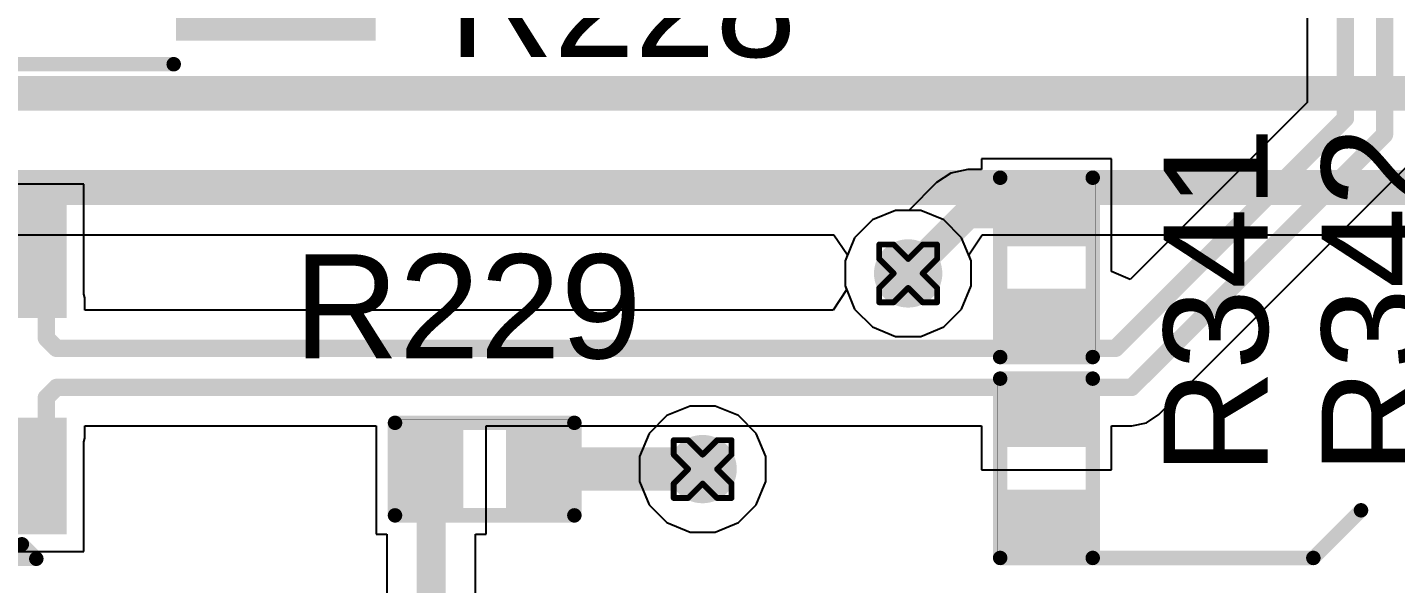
# Model space of a CAD drawing. Header units: inches. Extents: x -11 to 5379, y 0 to 5429.
# Drawn here: x 161.46 to 173.47, y 15.65 to 20.54 of the extents above; entities that cross this region are included whole.
import ezdxf

# ---------------------------------------------------------------- set-up
doc = ezdxf.new("R2010")
doc.units = ezdxf.units.IN
for name, color, linetype in [('Bottom Layer', 5, 'Continuous'), ('Drill Drawing', 1, 'Continuous'), ('GND', 16, 'Continuous'), ('PWR', 76, 'Continuous'), ('Top Layer', 1, 'Continuous'), ('Top Overlay', 2, 'Continuous'), ('Top Paste', 8, 'Continuous'), ('Top Solder', 216, 'Continuous'), ('Via Holes', 16, 'Continuous')]:
    doc.layers.add(name, color=color, linetype=linetype)
doc.styles.add('Arial', font='', dxfattribs={"height": 0.2})
doc.styles.get('Arial').set_extended_font_data('Arial')

# ---------------------------------------------------------------- blocks, each defined once
blk = doc.blocks.new('R___0402_3')
at = {"layer": 'Top Layer'}
for points in [[(-0.6985, -0.3175), (-0.6985, 0.3174999999999999), (-0.2413000000000001, 0.3175), (-0.2412999999999999, -0.3174999999999999)], [(0.2413000000000001, -0.3175), (0.2412999999999999, 0.3174999999999999), (0.6985, 0.3175), (0.6985, -0.3174999999999999)]]:
    blk.add_hatch(color=1, dxfattribs=at).paths.add_polyline_path(points)
at = {"layer": 'Top Paste'}
for points in [[(-0.6985, -0.3175), (-0.6985, 0.3174999999999999), (-0.2413000000000001, 0.3175), (-0.2412999999999999, -0.3174999999999999)], [(0.2413000000000001, -0.3175), (0.2412999999999999, 0.3174999999999999), (0.6985, 0.3175), (0.6985, -0.3174999999999999)]]:
    blk.add_hatch(color=8, dxfattribs=at).paths.add_polyline_path(points)
at = {"layer": 'Top Solder'}
for points in [[(-0.75350116, -0.3725011600000001), (-0.75350116, 0.3725011599999999), (-0.18629884, 0.3725011600000001), (-0.1862988399999999, -0.3725011599999999)], [(0.18629884, -0.3725011600000001), (0.1862988399999999, 0.3725011599999999), (0.75350116, 0.3725011600000001), (0.75350116, -0.3725011599999999)]]:
    blk.add_hatch(color=216, dxfattribs=at).paths.add_polyline_path(points)
at = {"layer": 'Top Overlay'}
for points in [[(0.7874, 0.4064, 0.127, 0.127, 0), (-0.7874, 0.4064, 0.127, 0.127, 0)], [(-0.7874, -0.4064, 0.127, 0.127, 0), (-0.7874, 0.4064, 0.127, 0.127, 0)], [(0.7874, -0.4064, 0.127, 0.127, 0), (0.7874, 0.4064, 0.127, 0.127, 0)], [(0.7874, -0.4064, 0.127, 0.127, 0), (-0.7874, -0.4064, 0.127, 0.127, 0)], [(0.8128, -0.4318, 0.0032258, 0.0032258, 0), (-0.8128, -0.4318, 0.0032258, 0.0032258, 0)]]:
    blk.add_lwpolyline(points, format="xyseb", dxfattribs=at)
for points in [[(-0.8191499999999999, 0.4064, 0.0635, 0.0635, 1), (-0.7556499999999999, 0.4064, 0.0635, 0.0635, 1)], [(-0.8191499999999999, 0.4064, 0.0635, 0.0635, 1), (-0.7556499999999999, 0.4064, 0.0635, 0.0635, 1)], [(0.7556499999999999, 0.4064, 0.0635, 0.0635, 1), (0.8191499999999999, 0.4064, 0.0635, 0.0635, 1)], [(0.7556499999999999, 0.4064, 0.0635, 0.0635, 1), (0.8191499999999999, 0.4064, 0.0635, 0.0635, 1)], [(-0.8191499999999999, -0.4064, 0.0635, 0.0635, 1), (-0.7556499999999999, -0.4064, 0.0635, 0.0635, 1)], [(-0.8191499999999999, -0.4064, 0.0635, 0.0635, 1), (-0.7556499999999999, -0.4064, 0.0635, 0.0635, 1)], [(0.7556499999999999, -0.4064, 0.0635, 0.0635, 1), (0.8191499999999999, -0.4064, 0.0635, 0.0635, 1)], [(0.7556499999999999, -0.4064, 0.0635, 0.0635, 1), (0.8191499999999999, -0.4064, 0.0635, 0.0635, 1)], [(-0.81360518, -0.4318, 0.0016129, 0.0016129, 1), (-0.8119948199999999, -0.4318, 0.0016129, 0.0016129, 1)], [(0.8119948199999999, -0.4318, 0.0016129, 0.0016129, 1), (0.81360518, -0.4318, 0.0016129, 0.0016129, 1)]]:
    blk.add_lwpolyline(points, format="xyseb", close=True, dxfattribs=at)
blk = doc.blocks.new('R___0402_4')
at = {"layer": 'Top Layer'}
for points in [[(-0.6985, -0.3175), (-0.6985, 0.3175), (-0.2412999999999999, 0.3175), (-0.2413, -0.3175)], [(0.2412999999999999, -0.3175), (0.2413, 0.3175), (0.6985, 0.3175), (0.6985, -0.3175)]]:
    blk.add_hatch(color=1, dxfattribs=at).paths.add_polyline_path(points)
at = {"layer": 'Top Paste'}
for points in [[(-0.6985, -0.3175), (-0.6985, 0.3175), (-0.2412999999999999, 0.3175), (-0.2413, -0.3175)], [(0.2412999999999999, -0.3175), (0.2413, 0.3175), (0.6985, 0.3175), (0.6985, -0.3175)]]:
    blk.add_hatch(color=8, dxfattribs=at).paths.add_polyline_path(points)
at = {"layer": 'Top Solder'}
for points in [[(-0.75350116, -0.37250116), (-0.75350116, 0.37250116), (-0.1862988399999999, 0.37250116), (-0.18629884, -0.37250116)], [(0.1862988399999999, -0.37250116), (0.18629884, 0.37250116), (0.75350116, 0.37250116), (0.75350116, -0.37250116)]]:
    blk.add_hatch(color=216, dxfattribs=at).paths.add_polyline_path(points)
at = {"layer": 'Top Overlay'}
for points in [[(-0.7874, 0.4064, 0.127, 0.127, 0), (0.7874, 0.4064, 0.127, 0.127, 0)], [(-0.7874, 0.4064, 0.127, 0.127, 0), (-0.7874, -0.4064, 0.127, 0.127, 0)], [(0.7874, 0.4064, 0.127, 0.127, 0), (0.7874, -0.4064, 0.127, 0.127, 0)], [(-0.7874, -0.4064, 0.127, 0.127, 0), (0.7874, -0.4064, 0.127, 0.127, 0)], [(-0.8128, -0.4318, 0.0032258, 0.0032258, 0), (0.8128, -0.4318, 0.0032258, 0.0032258, 0)]]:
    blk.add_lwpolyline(points, format="xyseb", dxfattribs=at)
for points in [[(-0.8191499999999999, 0.4064, 0.0635, 0.0635, 1), (-0.7556499999999999, 0.4064, 0.0635, 0.0635, 1)], [(-0.8191499999999999, 0.4064, 0.0635, 0.0635, 1), (-0.7556499999999999, 0.4064, 0.0635, 0.0635, 1)], [(0.7556499999999999, 0.4064, 0.0635, 0.0635, 1), (0.8191499999999999, 0.4064, 0.0635, 0.0635, 1)], [(0.7556499999999999, 0.4064, 0.0635, 0.0635, 1), (0.8191499999999999, 0.4064, 0.0635, 0.0635, 1)], [(-0.8191499999999999, -0.4064, 0.0635, 0.0635, 1), (-0.7556499999999999, -0.4064, 0.0635, 0.0635, 1)], [(-0.8191499999999999, -0.4064, 0.0635, 0.0635, 1), (-0.7556499999999999, -0.4064, 0.0635, 0.0635, 1)], [(0.7556499999999999, -0.4064, 0.0635, 0.0635, 1), (0.8191499999999999, -0.4064, 0.0635, 0.0635, 1)], [(0.7556499999999999, -0.4064, 0.0635, 0.0635, 1), (0.8191499999999999, -0.4064, 0.0635, 0.0635, 1)], [(-0.81360518, -0.4318, 0.0016129, 0.0016129, 1), (-0.8119948199999999, -0.4318, 0.0016129, 0.0016129, 1)], [(0.8119948199999999, -0.4318, 0.0016129, 0.0016129, 1), (0.81360518, -0.4318, 0.0016129, 0.0016129, 1)]]:
    blk.add_lwpolyline(points, format="xyseb", close=True, dxfattribs=at)
blk = doc.blocks.new('SOT_23_32')
at = {"layer": 'Top Layer'}
for points in [[(-0.41000045, 1.46000089), (0.41000045, 1.46000089), (0.41000045, 0.54000019), (-0.41000045, 0.54000019)], [(-1.36000109, -0.54000019), (-0.54000019, -0.54000019), (-0.54000019, -1.46000089), (-1.36000109, -1.46000089)], [(0.54000019, -0.54000019), (1.36000109, -0.54000019), (1.36000109, -1.46000089), (0.54000019, -1.46000089)]]:
    blk.add_hatch(color=1, dxfattribs=at).paths.add_polyline_path(points)
at = {"layer": 'Top Paste'}
for points in [[(-0.41000045, 1.46000089), (0.41000045, 1.46000089), (0.41000045, 0.54000019), (-0.41000045, 0.54000019)], [(-1.36000109, -0.54000019), (-0.54000019, -0.54000019), (-0.54000019, -1.46000089), (-1.36000109, -1.46000089)], [(0.54000019, -0.54000019), (1.36000109, -0.54000019), (1.36000109, -1.46000089), (0.54000019, -1.46000089)]]:
    blk.add_hatch(color=8, dxfattribs=at).paths.add_polyline_path(points)
at = {"layer": 'Top Solder'}
for points in [[(-0.51160045, 1.56160089), (0.51160045, 1.56160089), (0.51160045, 0.43840019), (-0.51160045, 0.43840019)], [(-1.46160109, -0.43840019), (-0.43840019, -0.43840019), (-0.43840019, -1.56160089), (-1.46160109, -1.56160089)], [(0.43840019, -0.43840019), (1.46160109, -0.43840019), (1.46160109, -1.56160089), (0.43840019, -1.56160089)]]:
    blk.add_hatch(color=216, dxfattribs=at).paths.add_polyline_path(points)
at = {"layer": 'Top Overlay'}
for points in [[(-1.5494, 0.8128, 0.127, 0.127, 0), (-1.5494, -0.5841999999999999, 0.127, 0.127, 0)], [(-1.5494, 0.8128, 0.127, 0.127, 0), (-0.5588, 0.8128, 0.127, 0.127, 0)], [(0.5588, 0.8128, 0.127, 0.127, 0), (1.5494, 0.8128, 0.127, 0.127, 0)], [(1.5494, 0.8128, 0.127, 0.127, 0), (1.5494, -0.5841999999999999, 0.127, 0.127, 0)], [(-0.3302, -0.7874, 0.127, 0.127, 0), (0.3302, -0.7874, 0.127, 0.127, 0)], [(-1.6764, -1.0414, 0.127, 0.127, 0), (-1.5494, -1.1684, 0.127, 0.127, 0)], [(-1.6764, -1.0414, 0.127, 0.127, 0), (-1.6764, -1.2954, 0.127, 0.127, 0)], [(-1.5494, -1.1684, 0.127, 0.127, 0), (-1.6764, -1.2954, 0.127, 0.127, 0)]]:
    blk.add_lwpolyline(points, format="xyseb", dxfattribs=at)
for points in [[(-1.58115, 0.8128, 0.0635, 0.0635, 1), (-1.51765, 0.8128, 0.0635, 0.0635, 1)], [(-1.58115, 0.8128, 0.0635, 0.0635, 1), (-1.51765, 0.8128, 0.0635, 0.0635, 1)], [(-0.5905499999999999, 0.8128, 0.0635, 0.0635, 1), (-0.52705, 0.8128, 0.0635, 0.0635, 1)], [(0.52705, 0.8128, 0.0635, 0.0635, 1), (0.5905499999999999, 0.8128, 0.0635, 0.0635, 1)], [(1.51765, 0.8128, 0.0635, 0.0635, 1), (1.58115, 0.8128, 0.0635, 0.0635, 1)], [(1.51765, 0.8128, 0.0635, 0.0635, 1), (1.58115, 0.8128, 0.0635, 0.0635, 1)], [(-1.58115, -0.5841999999999999, 0.0635, 0.0635, 1), (-1.51765, -0.5841999999999999, 0.0635, 0.0635, 1)], [(1.51765, -0.5841999999999999, 0.0635, 0.0635, 1), (1.58115, -0.5841999999999999, 0.0635, 0.0635, 1)], [(-0.36195, -0.7874, 0.0635, 0.0635, 1), (-0.29845, -0.7874, 0.0635, 0.0635, 1)], [(0.29845, -0.7874, 0.0635, 0.0635, 1), (0.36195, -0.7874, 0.0635, 0.0635, 1)], [(-1.70815, -1.0414, 0.0635, 0.0635, 1), (-1.64465, -1.0414, 0.0635, 0.0635, 1)], [(-1.70815, -1.0414, 0.0635, 0.0635, 1), (-1.64465, -1.0414, 0.0635, 0.0635, 1)], [(-1.58115, -1.1684, 0.0635, 0.0635, 1), (-1.51765, -1.1684, 0.0635, 0.0635, 1)], [(-1.58115, -1.1684, 0.0635, 0.0635, 1), (-1.51765, -1.1684, 0.0635, 0.0635, 1)], [(-1.70815, -1.2954, 0.0635, 0.0635, 1), (-1.64465, -1.2954, 0.0635, 0.0635, 1)], [(-1.70815, -1.2954, 0.0635, 0.0635, 1), (-1.64465, -1.2954, 0.0635, 0.0635, 1)]]:
    blk.add_lwpolyline(points, format="xyseb", close=True, dxfattribs=at)
blk = doc.blocks.new('R___0402_37')
at = {"layer": 'Top Layer'}
for points in [[(-0.6985, -0.3175), (-0.6985, 0.3175), (-0.2412999999999999, 0.3175), (-0.2413, -0.3175)], [(0.2412999999999999, -0.3175), (0.2413, 0.3175), (0.6985, 0.3175), (0.6985, -0.3175)]]:
    blk.add_hatch(color=1, dxfattribs=at).paths.add_polyline_path(points)
at = {"layer": 'Top Paste'}
for points in [[(-0.6985, -0.3175), (-0.6985, 0.3175), (-0.2412999999999999, 0.3175), (-0.2413, -0.3175)], [(0.2412999999999999, -0.3175), (0.2413, 0.3175), (0.6985, 0.3175), (0.6985, -0.3175)]]:
    blk.add_hatch(color=8, dxfattribs=at).paths.add_polyline_path(points)
at = {"layer": 'Top Solder'}
for points in [[(-0.75350116, -0.37250116), (-0.75350116, 0.37250116), (-0.1862988399999999, 0.37250116), (-0.18629884, -0.37250116)], [(0.1862988399999999, -0.37250116), (0.18629884, 0.37250116), (0.75350116, 0.37250116), (0.75350116, -0.37250116)]]:
    blk.add_hatch(color=216, dxfattribs=at).paths.add_polyline_path(points)
at = {"layer": 'Top Overlay'}
for points in [[(-0.7874, 0.4064, 0.127, 0.127, 0), (-0.7874, -0.4064, 0.127, 0.127, 0)], [(0.7874, 0.4064, 0.127, 0.127, 0), (-0.7874, 0.4064, 0.127, 0.127, 0)], [(0.7874, 0.4064, 0.127, 0.127, 0), (0.7874, -0.4064, 0.127, 0.127, 0)], [(0.7874, -0.4064, 0.127, 0.127, 0), (-0.7874, -0.4064, 0.127, 0.127, 0)], [(0.8128, -0.4318, 0.0032258, 0.0032258, 0), (-0.8128, -0.4318, 0.0032258, 0.0032258, 0)]]:
    blk.add_lwpolyline(points, format="xyseb", dxfattribs=at)
for points in [[(-0.8191499999999999, 0.4064, 0.0635, 0.0635, 1), (-0.7556499999999999, 0.4064, 0.0635, 0.0635, 1)], [(-0.8191499999999999, 0.4064, 0.0635, 0.0635, 1), (-0.7556499999999999, 0.4064, 0.0635, 0.0635, 1)], [(0.7556499999999999, 0.4064, 0.0635, 0.0635, 1), (0.8191499999999999, 0.4064, 0.0635, 0.0635, 1)], [(0.7556499999999999, 0.4064, 0.0635, 0.0635, 1), (0.8191499999999999, 0.4064, 0.0635, 0.0635, 1)], [(-0.8191499999999999, -0.4064, 0.0635, 0.0635, 1), (-0.7556499999999999, -0.4064, 0.0635, 0.0635, 1)], [(-0.8191499999999999, -0.4064, 0.0635, 0.0635, 1), (-0.7556499999999999, -0.4064, 0.0635, 0.0635, 1)], [(0.7556499999999999, -0.4064, 0.0635, 0.0635, 1), (0.8191499999999999, -0.4064, 0.0635, 0.0635, 1)], [(0.7556499999999999, -0.4064, 0.0635, 0.0635, 1), (0.8191499999999999, -0.4064, 0.0635, 0.0635, 1)], [(-0.81360518, -0.4318, 0.0016129, 0.0016129, 1), (-0.8119948199999999, -0.4318, 0.0016129, 0.0016129, 1)], [(0.8119948199999999, -0.4318, 0.0016129, 0.0016129, 1), (0.81360518, -0.4318, 0.0016129, 0.0016129, 1)]]:
    blk.add_lwpolyline(points, format="xyseb", close=True, dxfattribs=at)
blk = doc.blocks.new('SOIC_8_0_154___3_90___W______42')
at = {"layer": 'Top Layer'}
for points in [[(-3.474999399999999, 1.6050006), (-3.474999399999999, 2.2049994), (-1.92499996, 2.2049994), (-1.92499996, 1.6050006)], [(1.92499996, 1.6050006), (1.92499996, 2.2049994), (3.474999399999999, 2.2049994), (3.474999399999999, 1.6050006)], [(-3.474999399999999, 0.3350006), (-3.474999399999999, 0.9349994), (-1.92499996, 0.9349994), (-1.92499996, 0.3350006)], [(1.92499996, 0.3350006), (1.92499996, 0.9349994), (3.474999399999999, 0.9349994), (3.474999399999999, 0.3350006)], [(-3.474999399999999, -0.9349994), (-3.474999399999999, -0.3350006), (-1.92499996, -0.3350006), (-1.92499996, -0.9349994)], [(1.92499996, -0.9349994), (1.92499996, -0.3350006), (3.474999399999999, -0.3350006), (3.474999399999999, -0.9349994)], [(-3.474999399999999, -2.2049994), (-3.474999399999999, -1.6050006), (-1.92499996, -1.6050006), (-1.92499996, -2.2049994)], [(1.92499996, -2.2049994), (1.92499996, -1.6050006), (3.474999399999999, -1.6050006), (3.474999399999999, -2.2049994)]]:
    blk.add_hatch(color=1, dxfattribs=at).paths.add_polyline_path(points)
at = {"layer": 'Top Overlay'}
blk.add_hatch(color=2, dxfattribs=at).paths.add_polyline_path([(-1.83820054, 1.6256), (-1.48260054, 1.6256), (-1.48260054, 2.2098), (-1.83820054, 2.2098)])
at = {"layer": 'Top Paste'}
for points in [[(-3.474999399999999, 1.6050006), (-3.474999399999999, 2.2049994), (-1.92499996, 2.2049994), (-1.92499996, 1.6050006)], [(1.92499996, 1.6050006), (1.92499996, 2.2049994), (3.474999399999999, 2.2049994), (3.474999399999999, 1.6050006)], [(-3.474999399999999, 0.3350006), (-3.474999399999999, 0.9349994), (-1.92499996, 0.9349994), (-1.92499996, 0.3350006)], [(1.92499996, 0.3350006), (1.92499996, 0.9349994), (3.474999399999999, 0.9349994), (3.474999399999999, 0.3350006)], [(-3.474999399999999, -0.9349994), (-3.474999399999999, -0.3350006), (-1.92499996, -0.3350006), (-1.92499996, -0.9349994)], [(1.92499996, -0.9349994), (1.92499996, -0.3350006), (3.474999399999999, -0.3350006), (3.474999399999999, -0.9349994)], [(-3.474999399999999, -2.2049994), (-3.474999399999999, -1.6050006), (-1.92499996, -1.6050006), (-1.92499996, -2.2049994)], [(1.92499996, -2.2049994), (1.92499996, -1.6050006), (3.474999399999999, -1.6050006), (3.474999399999999, -2.2049994)]]:
    blk.add_hatch(color=8, dxfattribs=at).paths.add_polyline_path(points)
at = {"layer": 'Top Solder'}
for points in [[(-3.5765994, 1.5034006), (-3.5765994, 2.3065994), (-1.82339996, 2.3065994), (-1.82339996, 1.5034006)], [(1.82339996, 1.5034006), (1.82339996, 2.3065994), (3.5765994, 2.3065994), (3.5765994, 1.5034006)], [(-3.5765994, 0.2334006000000001), (-3.5765994, 1.0365994), (-1.82339996, 1.0365994), (-1.82339996, 0.2334005999999999)], [(1.82339996, 0.2334006000000001), (1.82339996, 1.0365994), (3.5765994, 1.0365994), (3.5765994, 0.2334005999999999)], [(-3.5765994, -1.0365994), (-3.5765994, -0.2334005999999999), (-1.82339996, -0.2334006000000001), (-1.82339996, -1.0365994)], [(1.82339996, -1.0365994), (1.82339996, -0.2334005999999999), (3.5765994, -0.2334006000000001), (3.5765994, -1.0365994)], [(-3.5765994, -2.3065994), (-3.5765994, -1.5034006), (-1.82339996, -1.5034006), (-1.82339996, -2.3065994)], [(1.82339996, -2.3065994), (1.82339996, -1.5034006), (3.5765994, -1.5034006), (3.5765994, -2.3065994)]]:
    blk.add_hatch(color=216, dxfattribs=at).paths.add_polyline_path(points)
at = {"layer": 'Top Overlay'}
for points in [[(-1.8288, 2.5146, 0.127, 0.127, 0), (1.8034, 2.5146, 0.127, 0.127, 0)], [(-3.79400054, 1.8034, 0.127, 0.127, 0), (-3.79400054, 2.0574, 0.127, 0.127, 0)], [(-3.79400054, 2.0574, 0.127, 0.127, 0), (-3.66700054, 1.9304, 0.127, 0.127, 0)], [(-3.79400054, 1.8034, 0.127, 0.127, 0), (-3.66700054, 1.9304, 0.127, 0.127, 0)], [(-1.8288, -2.5146, 0.127, 0.127, 0), (1.8034, -2.5146, 0.127, 0.127, 0)]]:
    blk.add_lwpolyline(points, format="xyseb", dxfattribs=at)
for points in [[(-1.86055, 2.5146, 0.0635, 0.0635, 1), (-1.79705, 2.5146, 0.0635, 0.0635, 1)], [(1.77165, 2.5146, 0.0635, 0.0635, 1), (1.83515, 2.5146, 0.0635, 0.0635, 1)], [(-3.82575054, 2.0574, 0.0635, 0.0635, 1), (-3.76225054, 2.0574, 0.0635, 0.0635, 1)], [(-3.82575054, 2.0574, 0.0635, 0.0635, 1), (-3.76225054, 2.0574, 0.0635, 0.0635, 1)], [(-3.69875054, 1.9304, 0.0635, 0.0635, 1), (-3.63525054, 1.9304, 0.0635, 0.0635, 1)], [(-3.69875054, 1.9304, 0.0635, 0.0635, 1), (-3.63525054, 1.9304, 0.0635, 0.0635, 1)], [(-3.82575054, 1.8034, 0.0635, 0.0635, 1), (-3.76225054, 1.8034, 0.0635, 0.0635, 1)], [(-3.82575054, 1.8034, 0.0635, 0.0635, 1), (-3.76225054, 1.8034, 0.0635, 0.0635, 1)], [(-1.86055, -2.5146, 0.0635, 0.0635, 1), (-1.79705, -2.5146, 0.0635, 0.0635, 1)], [(1.77165, -2.5146, 0.0635, 0.0635, 1), (1.83515, -2.5146, 0.0635, 0.0635, 1)]]:
    blk.add_lwpolyline(points, format="xyseb", close=True, dxfattribs=at)

msp = doc.modelspace()

# ---------------------------------------------------------------- hatches: boundary and pattern name
at = {"layer": 'Bottom Layer'}
h = msp.add_hatch(color=5, dxfattribs=at)
edge = h.paths.add_edge_path()
edge.add_arc((169.190797, 18.37476894), 0.2999994, 0, 360)
h = msp.add_hatch(color=5, dxfattribs=at)
edge = h.paths.add_edge_path()
edge.add_arc((167.386, 16.6562278), 0.2999994, 0, 360)
at = {"layer": 'GND'}
h = msp.add_hatch(color=16, dxfattribs=at)
edge = h.paths.add_edge_path()
edge.add_arc((169.190797, 18.37476894), 0.2999994, 0, 360)
h = msp.add_hatch(color=16, dxfattribs=at)
edge = h.paths.add_edge_path()
edge.add_arc((167.386, 16.6562278), 0.2999994, 0, 360)
at = {"layer": 'PWR'}
h = msp.add_hatch(color=76, dxfattribs=at)
edge = h.paths.add_edge_path()
edge.add_arc((169.190797, 18.37476894), 0.2999994, 0, 360)
h = msp.add_hatch(color=76, dxfattribs=at)
edge = h.paths.add_edge_path()
edge.add_arc((167.386, 16.6562278), 0.2999994, 0, 360)
at = {"layer": 'Top Layer'}
h = msp.add_hatch(color=1, dxfattribs=at)
edge = h.paths.add_edge_path()
edge.add_arc((169.190797, 18.37476894), 0.2999994, 0, 360)
h = msp.add_hatch(color=1, dxfattribs=at)
edge = h.paths.add_edge_path()
edge.add_arc((167.386, 16.6562278), 0.2999994, 0, 360)
at = {"layer": 'Via Holes'}
h = msp.add_hatch(color=7, dxfattribs=at)
edge = h.paths.add_edge_path()
edge.add_arc((169.190797, 18.37476894), 0.1499997, 0, 360)
h = msp.add_hatch(color=7, dxfattribs=at)
edge = h.paths.add_edge_path()
edge.add_arc((167.386, 16.6562278), 0.1499997, 0, 360)

# ---------------------------------------------------------------- linework, layer by layer
at = {"layer": 'Bottom Layer'}
for p, q in [((150.03347692, 18.71501972), (168.53963752, 18.71501972)), ((168.53963752, 18.71501972), (168.65844094, 18.53721718)), ((169.72315306, 18.53721718), (169.84195648, 18.71501972)), ((169.84195648, 18.71501972), (175.82405018, 18.71501972)), ((168.65844094, 18.53721718), (168.6367976, 18.48496684)), ((169.7447964, 18.48496684), (169.72315306, 18.53721718)), ((168.6367976, 18.48496684), (168.6367976, 18.26457104)), ((169.7447964, 18.26457104), (169.7447964, 18.48496684)), ((168.6367976, 18.26457104), (168.7211383, 18.06095448)), ((169.6604557, 18.06095448), (169.7447964, 18.26457104)), ((168.7211383, 18.06095448), (168.87698254, 17.90511024)), ((169.50461146, 17.90511024), (169.6604557, 18.06095448)), ((168.87698254, 17.90511024), (169.0805991, 17.82076954)), ((169.3009949, 17.82076954), (169.50461146, 17.90511024)), ((169.0805991, 17.82076954), (169.3009949, 17.82076954))]:
    msp.add_line(p, q, dxfattribs=at)
for points in [[(142.730982, 19.95578178, 0.3048, 0.3048, 0), (175.0340035, 19.95578178, 0.3048, 0.3048, 0)], [(142.46810724, 19.12938262, 0.3048, 0.3048, 0), (175.82405018, 19.12938262, 0.3048, 0.3048, 0)]]:
    msp.add_lwpolyline(points, format="xyseb", dxfattribs=at)
at = {"layer": 'Drill Drawing'}
for points in [[(168.936797, 18.50176894, 0.0508, 0.0508, 0), (168.936797, 18.62876894, 0.0508, 0.0508, 0)], [(168.936797, 18.62876894, 0.0508, 0.0508, 0), (169.063797, 18.62876894, 0.0508, 0.0508, 0)], [(169.063797, 18.62876894, 0.0508, 0.0508, 0), (169.190797, 18.50176894, 0.0508, 0.0508, 0)], [(169.190797, 18.50176894, 0.0508, 0.0508, 0), (169.317797, 18.62876894, 0.0508, 0.0508, 0)], [(169.317797, 18.62876894, 0.0508, 0.0508, 0), (169.444797, 18.62876894, 0.0508, 0.0508, 0)], [(169.444797, 18.50176894, 0.0508, 0.0508, 0), (169.444797, 18.62876894, 0.0508, 0.0508, 0)], [(168.936797, 18.50176894, 0.0508, 0.0508, 0), (169.063797, 18.37476894, 0.0508, 0.0508, 0)], [(169.317797, 18.37476894, 0.0508, 0.0508, 0), (169.444797, 18.50176894, 0.0508, 0.0508, 0)], [(168.936797, 18.24776894, 0.0508, 0.0508, 0), (169.063797, 18.37476894, 0.0508, 0.0508, 0)], [(169.317797, 18.37476894, 0.0508, 0.0508, 0), (169.444797, 18.24776894, 0.0508, 0.0508, 0)], [(168.936797, 18.12076894, 0.0508, 0.0508, 0), (168.936797, 18.24776894, 0.0508, 0.0508, 0)], [(169.063797, 18.12076894, 0.0508, 0.0508, 0), (169.190797, 18.24776894, 0.0508, 0.0508, 0)], [(169.190797, 18.24776894, 0.0508, 0.0508, 0), (169.317797, 18.12076894, 0.0508, 0.0508, 0)], [(169.444797, 18.12076894, 0.0508, 0.0508, 0), (169.444797, 18.24776894, 0.0508, 0.0508, 0)], [(168.936797, 18.12076894, 0.0508, 0.0508, 0), (169.063797, 18.12076894, 0.0508, 0.0508, 0)], [(169.317797, 18.12076894, 0.0508, 0.0508, 0), (169.444797, 18.12076894, 0.0508, 0.0508, 0)], [(167.132, 16.7832278, 0.0508, 0.0508, 0), (167.132, 16.9102278, 0.0508, 0.0508, 0)], [(167.132, 16.9102278, 0.0508, 0.0508, 0), (167.259, 16.9102278, 0.0508, 0.0508, 0)], [(167.259, 16.9102278, 0.0508, 0.0508, 0), (167.386, 16.7832278, 0.0508, 0.0508, 0)], [(167.386, 16.7832278, 0.0508, 0.0508, 0), (167.513, 16.9102278, 0.0508, 0.0508, 0)], [(167.513, 16.9102278, 0.0508, 0.0508, 0), (167.64, 16.9102278, 0.0508, 0.0508, 0)], [(167.64, 16.7832278, 0.0508, 0.0508, 0), (167.64, 16.9102278, 0.0508, 0.0508, 0)], [(167.132, 16.7832278, 0.0508, 0.0508, 0), (167.259, 16.6562278, 0.0508, 0.0508, 0)], [(167.513, 16.6562278, 0.0508, 0.0508, 0), (167.64, 16.7832278, 0.0508, 0.0508, 0)], [(167.132, 16.5292278, 0.0508, 0.0508, 0), (167.259, 16.6562278, 0.0508, 0.0508, 0)], [(167.513, 16.6562278, 0.0508, 0.0508, 0), (167.64, 16.5292278, 0.0508, 0.0508, 0)], [(167.132, 16.4022278, 0.0508, 0.0508, 0), (167.132, 16.5292278, 0.0508, 0.0508, 0)], [(167.259, 16.4022278, 0.0508, 0.0508, 0), (167.386, 16.5292278, 0.0508, 0.0508, 0)], [(167.386, 16.5292278, 0.0508, 0.0508, 0), (167.513, 16.4022278, 0.0508, 0.0508, 0)], [(167.64, 16.4022278, 0.0508, 0.0508, 0), (167.64, 16.5292278, 0.0508, 0.0508, 0)], [(167.132, 16.4022278, 0.0508, 0.0508, 0), (167.259, 16.4022278, 0.0508, 0.0508, 0)], [(167.513, 16.4022278, 0.0508, 0.0508, 0), (167.64, 16.4022278, 0.0508, 0.0508, 0)]]:
    msp.add_lwpolyline(points, format="xyseb", dxfattribs=at)
for points in [[(168.924097, 18.62876894, 0.0254, 0.0254, 1), (168.949497, 18.62876894, 0.0254, 0.0254, 1)], [(168.924097, 18.62876894, 0.0254, 0.0254, 1), (168.949497, 18.62876894, 0.0254, 0.0254, 1)], [(169.051097, 18.62876894, 0.0254, 0.0254, 1), (169.076497, 18.62876894, 0.0254, 0.0254, 1)], [(169.051097, 18.62876894, 0.0254, 0.0254, 1), (169.076497, 18.62876894, 0.0254, 0.0254, 1)], [(169.305097, 18.62876894, 0.0254, 0.0254, 1), (169.330497, 18.62876894, 0.0254, 0.0254, 1)], [(169.305097, 18.62876894, 0.0254, 0.0254, 1), (169.330497, 18.62876894, 0.0254, 0.0254, 1)], [(169.432097, 18.62876894, 0.0254, 0.0254, 1), (169.457497, 18.62876894, 0.0254, 0.0254, 1)], [(169.432097, 18.62876894, 0.0254, 0.0254, 1), (169.457497, 18.62876894, 0.0254, 0.0254, 1)], [(168.924097, 18.50176894, 0.0254, 0.0254, 1), (168.949497, 18.50176894, 0.0254, 0.0254, 1)], [(168.924097, 18.50176894, 0.0254, 0.0254, 1), (168.949497, 18.50176894, 0.0254, 0.0254, 1)], [(169.178097, 18.50176894, 0.0254, 0.0254, 1), (169.203497, 18.50176894, 0.0254, 0.0254, 1)], [(169.178097, 18.50176894, 0.0254, 0.0254, 1), (169.203497, 18.50176894, 0.0254, 0.0254, 1)], [(169.432097, 18.50176894, 0.0254, 0.0254, 1), (169.457497, 18.50176894, 0.0254, 0.0254, 1)], [(169.432097, 18.50176894, 0.0254, 0.0254, 1), (169.457497, 18.50176894, 0.0254, 0.0254, 1)], [(169.051097, 18.37476894, 0.0254, 0.0254, 1), (169.076497, 18.37476894, 0.0254, 0.0254, 1)], [(169.051097, 18.37476894, 0.0254, 0.0254, 1), (169.076497, 18.37476894, 0.0254, 0.0254, 1)], [(169.305097, 18.37476894, 0.0254, 0.0254, 1), (169.330497, 18.37476894, 0.0254, 0.0254, 1)], [(169.305097, 18.37476894, 0.0254, 0.0254, 1), (169.330497, 18.37476894, 0.0254, 0.0254, 1)], [(168.924097, 18.24776894, 0.0254, 0.0254, 1), (168.949497, 18.24776894, 0.0254, 0.0254, 1)], [(168.924097, 18.24776894, 0.0254, 0.0254, 1), (168.949497, 18.24776894, 0.0254, 0.0254, 1)], [(169.178097, 18.24776894, 0.0254, 0.0254, 1), (169.203497, 18.24776894, 0.0254, 0.0254, 1)], [(169.178097, 18.24776894, 0.0254, 0.0254, 1), (169.203497, 18.24776894, 0.0254, 0.0254, 1)], [(169.432097, 18.24776894, 0.0254, 0.0254, 1), (169.457497, 18.24776894, 0.0254, 0.0254, 1)], [(169.432097, 18.24776894, 0.0254, 0.0254, 1), (169.457497, 18.24776894, 0.0254, 0.0254, 1)], [(168.924097, 18.12076894, 0.0254, 0.0254, 1), (168.949497, 18.12076894, 0.0254, 0.0254, 1)], [(168.924097, 18.12076894, 0.0254, 0.0254, 1), (168.949497, 18.12076894, 0.0254, 0.0254, 1)], [(169.051097, 18.12076894, 0.0254, 0.0254, 1), (169.076497, 18.12076894, 0.0254, 0.0254, 1)], [(169.051097, 18.12076894, 0.0254, 0.0254, 1), (169.076497, 18.12076894, 0.0254, 0.0254, 1)], [(169.305097, 18.12076894, 0.0254, 0.0254, 1), (169.330497, 18.12076894, 0.0254, 0.0254, 1)], [(169.305097, 18.12076894, 0.0254, 0.0254, 1), (169.330497, 18.12076894, 0.0254, 0.0254, 1)], [(169.432097, 18.12076894, 0.0254, 0.0254, 1), (169.457497, 18.12076894, 0.0254, 0.0254, 1)], [(169.432097, 18.12076894, 0.0254, 0.0254, 1), (169.457497, 18.12076894, 0.0254, 0.0254, 1)], [(167.1193, 16.9102278, 0.0254, 0.0254, 1), (167.1447, 16.9102278, 0.0254, 0.0254, 1)], [(167.1193, 16.9102278, 0.0254, 0.0254, 1), (167.1447, 16.9102278, 0.0254, 0.0254, 1)], [(167.2463, 16.9102278, 0.0254, 0.0254, 1), (167.2717, 16.9102278, 0.0254, 0.0254, 1)], [(167.2463, 16.9102278, 0.0254, 0.0254, 1), (167.2717, 16.9102278, 0.0254, 0.0254, 1)], [(167.5003, 16.9102278, 0.0254, 0.0254, 1), (167.5257, 16.9102278, 0.0254, 0.0254, 1)], [(167.5003, 16.9102278, 0.0254, 0.0254, 1), (167.5257, 16.9102278, 0.0254, 0.0254, 1)], [(167.6273, 16.9102278, 0.0254, 0.0254, 1), (167.6527, 16.9102278, 0.0254, 0.0254, 1)], [(167.6273, 16.9102278, 0.0254, 0.0254, 1), (167.6527, 16.9102278, 0.0254, 0.0254, 1)], [(167.1193, 16.7832278, 0.0254, 0.0254, 1), (167.1447, 16.7832278, 0.0254, 0.0254, 1)], [(167.1193, 16.7832278, 0.0254, 0.0254, 1), (167.1447, 16.7832278, 0.0254, 0.0254, 1)], [(167.3733, 16.7832278, 0.0254, 0.0254, 1), (167.3987, 16.7832278, 0.0254, 0.0254, 1)], [(167.3733, 16.7832278, 0.0254, 0.0254, 1), (167.3987, 16.7832278, 0.0254, 0.0254, 1)], [(167.6273, 16.7832278, 0.0254, 0.0254, 1), (167.6527, 16.7832278, 0.0254, 0.0254, 1)], [(167.6273, 16.7832278, 0.0254, 0.0254, 1), (167.6527, 16.7832278, 0.0254, 0.0254, 1)], [(167.2463, 16.6562278, 0.0254, 0.0254, 1), (167.2717, 16.6562278, 0.0254, 0.0254, 1)], [(167.2463, 16.6562278, 0.0254, 0.0254, 1), (167.2717, 16.6562278, 0.0254, 0.0254, 1)], [(167.5003, 16.6562278, 0.0254, 0.0254, 1), (167.5257, 16.6562278, 0.0254, 0.0254, 1)], [(167.5003, 16.6562278, 0.0254, 0.0254, 1), (167.5257, 16.6562278, 0.0254, 0.0254, 1)], [(167.1193, 16.5292278, 0.0254, 0.0254, 1), (167.1447, 16.5292278, 0.0254, 0.0254, 1)], [(167.1193, 16.5292278, 0.0254, 0.0254, 1), (167.1447, 16.5292278, 0.0254, 0.0254, 1)], [(167.3733, 16.5292278, 0.0254, 0.0254, 1), (167.3987, 16.5292278, 0.0254, 0.0254, 1)], [(167.3733, 16.5292278, 0.0254, 0.0254, 1), (167.3987, 16.5292278, 0.0254, 0.0254, 1)], [(167.6273, 16.5292278, 0.0254, 0.0254, 1), (167.6527, 16.5292278, 0.0254, 0.0254, 1)], [(167.6273, 16.5292278, 0.0254, 0.0254, 1), (167.6527, 16.5292278, 0.0254, 0.0254, 1)], [(167.1193, 16.4022278, 0.0254, 0.0254, 1), (167.1447, 16.4022278, 0.0254, 0.0254, 1)], [(167.1193, 16.4022278, 0.0254, 0.0254, 1), (167.1447, 16.4022278, 0.0254, 0.0254, 1)], [(167.2463, 16.4022278, 0.0254, 0.0254, 1), (167.2717, 16.4022278, 0.0254, 0.0254, 1)], [(167.2463, 16.4022278, 0.0254, 0.0254, 1), (167.2717, 16.4022278, 0.0254, 0.0254, 1)], [(167.5003, 16.4022278, 0.0254, 0.0254, 1), (167.5257, 16.4022278, 0.0254, 0.0254, 1)], [(167.5003, 16.4022278, 0.0254, 0.0254, 1), (167.5257, 16.4022278, 0.0254, 0.0254, 1)], [(167.6273, 16.4022278, 0.0254, 0.0254, 1), (167.6527, 16.4022278, 0.0254, 0.0254, 1)], [(167.6273, 16.4022278, 0.0254, 0.0254, 1), (167.6527, 16.4022278, 0.0254, 0.0254, 1)]]:
    msp.add_lwpolyline(points, format="xyseb", close=True, dxfattribs=at)
at = {"layer": 'GND'}
for p, q in [((169.0805991, 18.92876834), (168.87698254, 18.84442764)), ((169.3009949, 18.92876834), (169.0805991, 18.92876834)), ((169.50461146, 18.84442764), (169.3009949, 18.92876834)), ((168.87698254, 18.84442764), (168.7211383, 18.6885834)), ((169.6604557, 18.6885834), (169.50461146, 18.84442764)), ((168.7211383, 18.6885834), (168.6367976, 18.48496684)), ((169.7447964, 18.48496684), (169.6604557, 18.6885834)), ((168.6367976, 18.48496684), (168.6367976, 18.26457104)), ((169.7447964, 18.26457104), (169.7447964, 18.48496684)), ((168.6367976, 18.26457104), (168.7211383, 18.06095448)), ((169.6604557, 18.06095448), (169.7447964, 18.26457104)), ((168.7211383, 18.06095448), (168.87698254, 17.90511024)), ((169.50461146, 17.90511024), (169.6604557, 18.06095448)), ((168.87698254, 17.90511024), (169.0805991, 17.82076954)), ((169.3009949, 17.82076954), (169.50461146, 17.90511024)), ((169.0805991, 17.82076954), (169.3009949, 17.82076954))]:
    msp.add_line(p, q, dxfattribs=at)
at = {"layer": 'PWR'}
for p, q in [((167.2758021, 17.2102272), (167.07218554, 17.1258865)), ((167.4961979, 17.2102272), (167.2758021, 17.2102272)), ((167.69981446, 17.1258865), (167.4961979, 17.2102272)), ((167.07218554, 17.1258865), (166.9163413, 16.97004226)), ((167.8556587, 16.97004226), (167.69981446, 17.1258865)), ((166.9163413, 16.97004226), (166.8320006, 16.7664257)), ((167.9399994, 16.7664257), (167.8556587, 16.97004226)), ((166.8320006, 16.7664257), (166.8320006, 16.5460299)), ((167.9399994, 16.5460299), (167.9399994, 16.7664257)), ((166.8320006, 16.5460299), (166.9163413, 16.34241334)), ((167.8556587, 16.34241334), (167.9399994, 16.5460299)), ((166.9163413, 16.34241334), (167.07218554, 16.1865691)), ((167.69981446, 16.1865691), (167.8556587, 16.34241334)), ((167.07218554, 16.1865691), (167.2758021, 16.1022284)), ((167.2758021, 16.1022284), (167.4961979, 16.1022284)), ((167.4961979, 16.1022284), (167.69981446, 16.1865691))]:
    msp.add_line(p, q, dxfattribs=at)
at = {"layer": 'Top Layer'}
for p, q in [((172.69392944, 21.39136692), (172.69392944, 19.87555842)), ((172.69392944, 19.87555842), (171.14084644, 18.32247542)), ((170.97657956, 19.3802), (169.83357956, 19.3802)), ((169.83357956, 19.3802), (169.83357956, 19.28606506)), ((170.97657956, 18.39051694), (170.97657956, 19.3802)), ((171.39157746, 17.13602872), (173.61156032, 19.35601158)), ((169.56497202, 19.25649438), (169.43894484, 19.17228576)), ((169.7136306, 19.28606506), (169.56497202, 19.25649438)), ((169.83357956, 19.28606506), (169.7136306, 19.28606506)), ((161.95421508, 19.15922762), (160.52621692, 19.15922762)), ((161.95421508, 18.19396158), (161.95421508, 19.15922762)), ((169.43894484, 19.17228576), (169.19542742, 18.92876834)), ((169.0805991, 18.92876834), (168.87698254, 18.84442764)), ((169.19542742, 18.92876834), (169.0805991, 18.92876834)), ((168.87698254, 18.84442764), (168.7211383, 18.6885834)), ((168.7211383, 18.6885834), (168.6367976, 18.48496684)), ((168.6367976, 18.48496684), (168.6367976, 18.26457104)), ((171.14084644, 18.32247542), (170.97657956, 18.39051694)), ((168.6367976, 18.26457104), (168.6506406, 18.23114972)), ((161.960687, 18.16142672), (161.95421508, 18.19396158)), ((161.960687, 18.05334718), (161.960687, 18.16142672)), ((168.6506406, 18.23114972), (168.53183972, 18.05334718)), ((168.53183972, 18.05334718), (161.960687, 18.05334718)), ((171.15351596, 17.03742084), (171.28235492, 17.06304944)), ((171.28235492, 17.06304944), (171.39157746, 17.13602872)), ((161.960687, 16.92902888), (161.960687, 17.03710842)), ((161.960687, 17.03710842), (164.52011546, 17.03710842)), ((164.52011546, 17.03710842), (164.52011546, 16.0847278)), ((165.48531546, 16.0847278), (165.48531546, 17.03710842)), ((165.48531546, 17.03710842), (169.83357956, 17.03710842)), ((169.83357956, 17.03710842), (169.83357956, 16.65068298)), ((170.97657956, 16.65068298), (170.97657956, 17.03742084)), ((170.97657956, 17.03742084), (171.15351596, 17.03742084)), ((161.95421508, 16.89649402), (161.960687, 16.92902888)), ((161.95421508, 15.93122798), (161.95421508, 16.89649402)), ((169.83357956, 16.65068298), (170.97657956, 16.65068298)), ((164.52011546, 16.0847278), (164.6142504, 16.0847278)), ((164.6142504, 16.0847278), (164.6142504, 7.884721339999999)), ((165.39118052, 8.0456278), (165.39118052, 16.0847278)), ((165.39118052, 16.0847278), (165.48531546, 16.0847278)), ((160.68483484, 15.93122798), (161.95421508, 15.93122798))]:
    msp.add_line(p, q, dxfattribs=at)
for points in [[(173.03059882, 19.7361048, 0.1524, 0.1524, 0), (173.03059882, 22.68637322, 0.1524, 0.1524, 0)], [(173.37349882, 19.59407308, 0.1524, 0.1524, 0), (173.37349882, 21.08233528, 0.1524, 0.1524, 0)], [(171.01148424, 17.71699022, 0.1524, 0.1524, 0), (173.03059882, 19.7361048, 0.1524, 0.1524, 0)], [(171.15351596, 17.37409022, 0.1524, 0.1524, 0), (173.37349882, 19.59407308, 0.1524, 0.1524, 0)], [(169.19079954, 18.37476894, 0.254, 0.254, 0), (169.7136306, 18.8976, 0.254, 0.254, 0)], [(169.7136306, 18.8976, 0.254, 0.254, 0), (170.40507956, 18.8976, 0.254, 0.254, 0)], [(161.2902159, 18.49522844, 0.1524, 0.1524, 0), (161.62401762, 18.16142672, 0.1524, 0.1524, 0)], [(169.190797, 18.37476894, 0.254, 0.254, 0), (169.19079954, 18.37476894, 0.254, 0.254, 0)], [(161.62401762, 17.80595372, 0.1524, 0.1524, 0), (161.62401762, 18.16142672, 0.1524, 0.1524, 0)], [(170.07536978, 17.71699022, 0.1524, 0.1524, 0), (170.31617956, 17.9578, 0.1524, 0.1524, 0)], [(170.31617956, 17.9578, 0.1524, 0.1524, 0), (170.40507956, 17.9578, 0.1524, 0.1524, 0)], [(170.40507956, 17.9578, 0.1524, 0.1524, 0), (170.49397956, 17.9578, 0.1524, 0.1524, 0)], [(170.49397956, 17.9578, 0.1524, 0.1524, 0), (170.73478934, 17.71699022, 0.1524, 0.1524, 0)], [(161.62401762, 17.80595372, 0.1524, 0.1524, 0), (161.71329354, 17.7166778, 0.1524, 0.1524, 0)], [(161.71329354, 17.7166778, 0.1524, 0.1524, 0), (169.71663542, 17.7166778, 0.1524, 0.1524, 0)], [(169.71663542, 17.7166778, 0.1524, 0.1524, 0), (169.71694784, 17.71699022, 0.1524, 0.1524, 0)], [(169.71694784, 17.71699022, 0.1524, 0.1524, 0), (170.07536978, 17.71699022, 0.1524, 0.1524, 0)], [(170.73478934, 17.71699022, 0.1524, 0.1524, 0), (171.01148424, 17.71699022, 0.1524, 0.1524, 0)], [(161.62401762, 17.28450188, 0.1524, 0.1524, 0), (161.71329354, 17.3737778, 0.1524, 0.1524, 0)], [(161.71329354, 17.3737778, 0.1524, 0.1524, 0), (169.85866714, 17.3737778, 0.1524, 0.1524, 0)], [(169.85866714, 17.3737778, 0.1524, 0.1524, 0), (169.85897956, 17.37409022, 0.1524, 0.1524, 0)], [(169.85897956, 17.37409022, 0.1524, 0.1524, 0), (170.07537232, 17.37409022, 0.1524, 0.1524, 0)], [(170.07537232, 17.37409022, 0.1524, 0.1524, 0), (170.31617956, 17.13328298, 0.1524, 0.1524, 0)], [(170.49397956, 17.13328298, 0.1524, 0.1524, 0), (170.7347868, 17.37409022, 0.1524, 0.1524, 0)], [(170.7347868, 17.37409022, 0.1524, 0.1524, 0), (171.15351596, 17.37409022, 0.1524, 0.1524, 0)], [(161.62401762, 16.92902888, 0.1524, 0.1524, 0), (161.62401762, 17.28450188, 0.1524, 0.1524, 0)], [(170.31617956, 17.13328298, 0.1524, 0.1524, 0), (170.40507956, 17.13328298, 0.1524, 0.1524, 0)], [(170.40507956, 17.13328298, 0.1524, 0.1524, 0), (170.49397956, 17.13328298, 0.1524, 0.1524, 0)], [(161.2902159, 16.59522716, 0.1524, 0.1524, 0), (161.62401762, 16.92902888, 0.1524, 0.1524, 0)], [(165.94251546, 16.6562278, 0.3809999999999999, 0.3809999999999999, 0), (167.386, 16.6562278, 0.3809999999999999, 0.3809999999999999, 0)], [(165.00271546, 7.884721339999999, 0.254, 0.254, 0), (165.00271546, 16.6562278, 0.254, 0.254, 0)]]:
    msp.add_lwpolyline(points, format="xyseb", dxfattribs=at)
for points in [[(172.99249882, 19.7361048, 0.0762, 0.0762, 1), (173.06869882, 19.7361048, 0.0762, 0.0762, 1)], [(172.99249882, 19.7361048, 0.0762, 0.0762, 1), (173.06869882, 19.7361048, 0.0762, 0.0762, 1)], [(173.33539882, 19.59407308, 0.0762, 0.0762, 1), (173.41159882, 19.59407308, 0.0762, 0.0762, 1)], [(173.33539882, 19.59407308, 0.0762, 0.0762, 1), (173.41159882, 19.59407308, 0.0762, 0.0762, 1)], [(169.6501306, 18.8976, 0.127, 0.127, 1), (169.7771306, 18.8976, 0.127, 0.127, 1)], [(169.6501306, 18.8976, 0.127, 0.127, 1), (169.7771306, 18.8976, 0.127, 0.127, 1)], [(170.34157956, 18.8976, 0.127, 0.127, 1), (170.46857956, 18.8976, 0.127, 0.127, 1)], [(169.127297, 18.37476894, 0.127, 0.127, 1), (169.254297, 18.37476894, 0.127, 0.127, 1)], [(169.12729954, 18.37476894, 0.127, 0.127, 1), (169.25429954, 18.37476894, 0.127, 0.127, 1)], [(169.12729954, 18.37476894, 0.127, 0.127, 1), (169.25429954, 18.37476894, 0.127, 0.127, 1)], [(161.58591762, 18.16142672, 0.0762, 0.0762, 1), (161.66211762, 18.16142672, 0.0762, 0.0762, 1)], [(161.58591762, 18.16142672, 0.0762, 0.0762, 1), (161.66211762, 18.16142672, 0.0762, 0.0762, 1)], [(170.27807956, 17.9578, 0.0762, 0.0762, 1), (170.35427956, 17.9578, 0.0762, 0.0762, 1)], [(170.27807956, 17.9578, 0.0762, 0.0762, 1), (170.35427956, 17.9578, 0.0762, 0.0762, 1)], [(170.36697956, 17.9578, 0.0762, 0.0762, 1), (170.44317956, 17.9578, 0.0762, 0.0762, 1)], [(170.36697956, 17.9578, 0.0762, 0.0762, 1), (170.44317956, 17.9578, 0.0762, 0.0762, 1)], [(170.45587956, 17.9578, 0.0762, 0.0762, 1), (170.53207956, 17.9578, 0.0762, 0.0762, 1)], [(170.45587956, 17.9578, 0.0762, 0.0762, 1), (170.53207956, 17.9578, 0.0762, 0.0762, 1)], [(161.58591762, 17.80595372, 0.0762, 0.0762, 1), (161.66211762, 17.80595372, 0.0762, 0.0762, 1)], [(161.58591762, 17.80595372, 0.0762, 0.0762, 1), (161.66211762, 17.80595372, 0.0762, 0.0762, 1)], [(161.67519354, 17.7166778, 0.0762, 0.0762, 1), (161.75139354, 17.7166778, 0.0762, 0.0762, 1)], [(161.67519354, 17.7166778, 0.0762, 0.0762, 1), (161.75139354, 17.7166778, 0.0762, 0.0762, 1)], [(169.67853542, 17.7166778, 0.0762, 0.0762, 1), (169.75473542, 17.7166778, 0.0762, 0.0762, 1)], [(169.67853542, 17.7166778, 0.0762, 0.0762, 1), (169.75473542, 17.7166778, 0.0762, 0.0762, 1)], [(169.67884784, 17.71699022, 0.0762, 0.0762, 1), (169.75504784, 17.71699022, 0.0762, 0.0762, 1)], [(169.67884784, 17.71699022, 0.0762, 0.0762, 1), (169.75504784, 17.71699022, 0.0762, 0.0762, 1)], [(170.03726978, 17.71699022, 0.0762, 0.0762, 1), (170.11346978, 17.71699022, 0.0762, 0.0762, 1)], [(170.03726978, 17.71699022, 0.0762, 0.0762, 1), (170.11346978, 17.71699022, 0.0762, 0.0762, 1)], [(170.69668934, 17.71699022, 0.0762, 0.0762, 1), (170.77288934, 17.71699022, 0.0762, 0.0762, 1)], [(170.69668934, 17.71699022, 0.0762, 0.0762, 1), (170.77288934, 17.71699022, 0.0762, 0.0762, 1)], [(170.97338424, 17.71699022, 0.0762, 0.0762, 1), (171.04958424, 17.71699022, 0.0762, 0.0762, 1)], [(170.97338424, 17.71699022, 0.0762, 0.0762, 1), (171.04958424, 17.71699022, 0.0762, 0.0762, 1)], [(161.67519354, 17.3737778, 0.0762, 0.0762, 1), (161.75139354, 17.3737778, 0.0762, 0.0762, 1)], [(161.67519354, 17.3737778, 0.0762, 0.0762, 1), (161.75139354, 17.3737778, 0.0762, 0.0762, 1)], [(169.82056714, 17.3737778, 0.0762, 0.0762, 1), (169.89676714, 17.3737778, 0.0762, 0.0762, 1)], [(169.82056714, 17.3737778, 0.0762, 0.0762, 1), (169.89676714, 17.3737778, 0.0762, 0.0762, 1)], [(169.82087956, 17.37409022, 0.0762, 0.0762, 1), (169.89707956, 17.37409022, 0.0762, 0.0762, 1)], [(169.82087956, 17.37409022, 0.0762, 0.0762, 1), (169.89707956, 17.37409022, 0.0762, 0.0762, 1)], [(170.03727232, 17.37409022, 0.0762, 0.0762, 1), (170.11347232, 17.37409022, 0.0762, 0.0762, 1)], [(170.03727232, 17.37409022, 0.0762, 0.0762, 1), (170.11347232, 17.37409022, 0.0762, 0.0762, 1)], [(170.6966868, 17.37409022, 0.0762, 0.0762, 1), (170.7728868, 17.37409022, 0.0762, 0.0762, 1)], [(170.6966868, 17.37409022, 0.0762, 0.0762, 1), (170.7728868, 17.37409022, 0.0762, 0.0762, 1)], [(171.11541596, 17.37409022, 0.0762, 0.0762, 1), (171.19161596, 17.37409022, 0.0762, 0.0762, 1)], [(171.11541596, 17.37409022, 0.0762, 0.0762, 1), (171.19161596, 17.37409022, 0.0762, 0.0762, 1)], [(161.58591762, 17.28450188, 0.0762, 0.0762, 1), (161.66211762, 17.28450188, 0.0762, 0.0762, 1)], [(161.58591762, 17.28450188, 0.0762, 0.0762, 1), (161.66211762, 17.28450188, 0.0762, 0.0762, 1)], [(170.27807956, 17.13328298, 0.0762, 0.0762, 1), (170.35427956, 17.13328298, 0.0762, 0.0762, 1)], [(170.27807956, 17.13328298, 0.0762, 0.0762, 1), (170.35427956, 17.13328298, 0.0762, 0.0762, 1)], [(170.36697956, 17.13328298, 0.0762, 0.0762, 1), (170.44317956, 17.13328298, 0.0762, 0.0762, 1)], [(170.36697956, 17.13328298, 0.0762, 0.0762, 1), (170.44317956, 17.13328298, 0.0762, 0.0762, 1)], [(170.45587956, 17.13328298, 0.0762, 0.0762, 1), (170.53207956, 17.13328298, 0.0762, 0.0762, 1)], [(170.45587956, 17.13328298, 0.0762, 0.0762, 1), (170.53207956, 17.13328298, 0.0762, 0.0762, 1)], [(161.58591762, 16.92902888, 0.0762, 0.0762, 1), (161.66211762, 16.92902888, 0.0762, 0.0762, 1)], [(161.58591762, 16.92902888, 0.0762, 0.0762, 1), (161.66211762, 16.92902888, 0.0762, 0.0762, 1)], [(165.84726546, 16.6562278, 0.1905, 0.1905, 1), (166.03776546, 16.6562278, 0.1905, 0.1905, 1)], [(167.29075, 16.6562278, 0.1905, 0.1905, 1), (167.48125, 16.6562278, 0.1905, 0.1905, 1)], [(164.93921546, 16.6562278, 0.127, 0.127, 1), (165.06621546, 16.6562278, 0.127, 0.127, 1)]]:
    msp.add_lwpolyline(points, format="xyseb", close=True, dxfattribs=at)
at = {"layer": 'Top Overlay'}
for points in [[(172.7484607, 15.87598298, 0.127, 0.127, 0), (173.16689776, 16.29442004, 0.127, 0.127, 0)], [(170.81147956, 15.87598298, 0.127, 0.127, 0), (172.7484607, 15.87598298, 0.127, 0.127, 0)]]:
    msp.add_lwpolyline(points, format="xyseb", dxfattribs=at)
for points in [[(173.13514776, 16.29442004, 0.0635, 0.0635, 1), (173.19864776, 16.29442004, 0.0635, 0.0635, 1)], [(170.77972956, 15.87598298, 0.0635, 0.0635, 1), (170.84322956, 15.87598298, 0.0635, 0.0635, 1)], [(172.7167107, 15.87598298, 0.0635, 0.0635, 1), (172.7802107, 15.87598298, 0.0635, 0.0635, 1)], [(172.7167107, 15.87598298, 0.0635, 0.0635, 1), (172.7802107, 15.87598298, 0.0635, 0.0635, 1)]]:
    msp.add_lwpolyline(points, format="xyseb", close=True, dxfattribs=at)

# ---------------------------------------------------------------- block references
msp.add_blockref('SOIC_8_0_154___3_90___W______42', (160.93871546, 22.7268278))
for name, p, rotation in [('R___0402_4', (170.40507956, 18.4277), 90), ('SOT_23_32', (160.24021546, 17.5452278), 90), ('R___0402_3', (170.40507956, 16.66338298), 270), ('R___0402_37', (165.47261546, 16.6562278), 180)]:
    msp.add_blockref(name, p, dxfattribs=dict(rotation=rotation))

# ---------------------------------------------------------------- texts
at = {"layer": 'Top Overlay', "style": 'Arial'}
for s, p in [('R228', (165.15553456, 20.27496834)), ('R229', (163.79675648, 17.62817404))]:
    msp.add_text(s, height=0.9143999999999999, dxfattribs=at).set_placement(p)
for s, p in [('R341', (172.34867994, 16.6047928)), ('R342', (173.73585268, 16.61214102))]:
    msp.add_text(s, height=0.9143999999999999, rotation=90, dxfattribs=at).set_placement(p)

doc.saveas('drawing.dxf')
